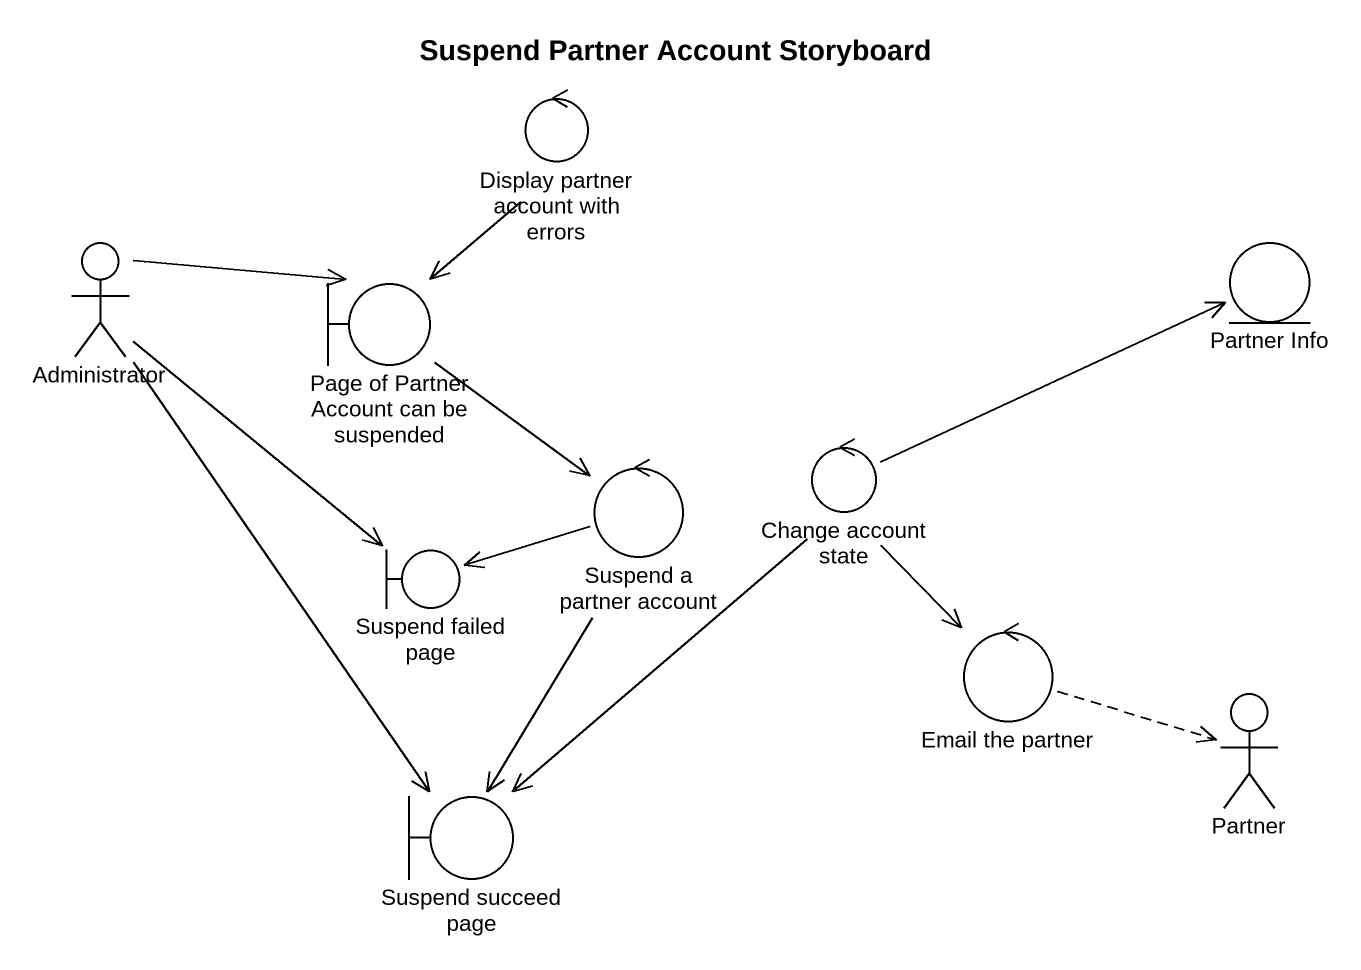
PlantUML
@startuml
title Suspend Partner Account Storyboard
control "Display partner account with errors" as Display_partner_account
actor Administrator
boundary "Page of Partner Account can be suspended" as Page_of_Partner_Account_can
entity "Partner Info" as Partner_Info
control "Suspend a partner account" as Suspend_a_partner_account
control "Change account state" as Change_account_state
boundary "Suspend failed page" as Suspend_failed_page
control "Email the partner" as Email_the_partner
actor Partner
boundary "Suspend succeed page" as Suspend_succeed_page
Display_partner_account --> Page_of_Partner_Account_can
Administrator -right-> Page_of_Partner_Account_can
Administrator --> Suspend_failed_page
Administrator --> Suspend_succeed_page
Page_of_Partner_Account_can --> Suspend_a_partner_account
Suspend_a_partner_account -left-> Suspend_failed_page
Suspend_a_partner_account --> Suspend_succeed_page
Change_account_state -right-> Partner_Info
Change_account_state --> Email_the_partner
Change_account_state --> Suspend_succeed_page
Email_the_partner .right.> Partner
@enduml
